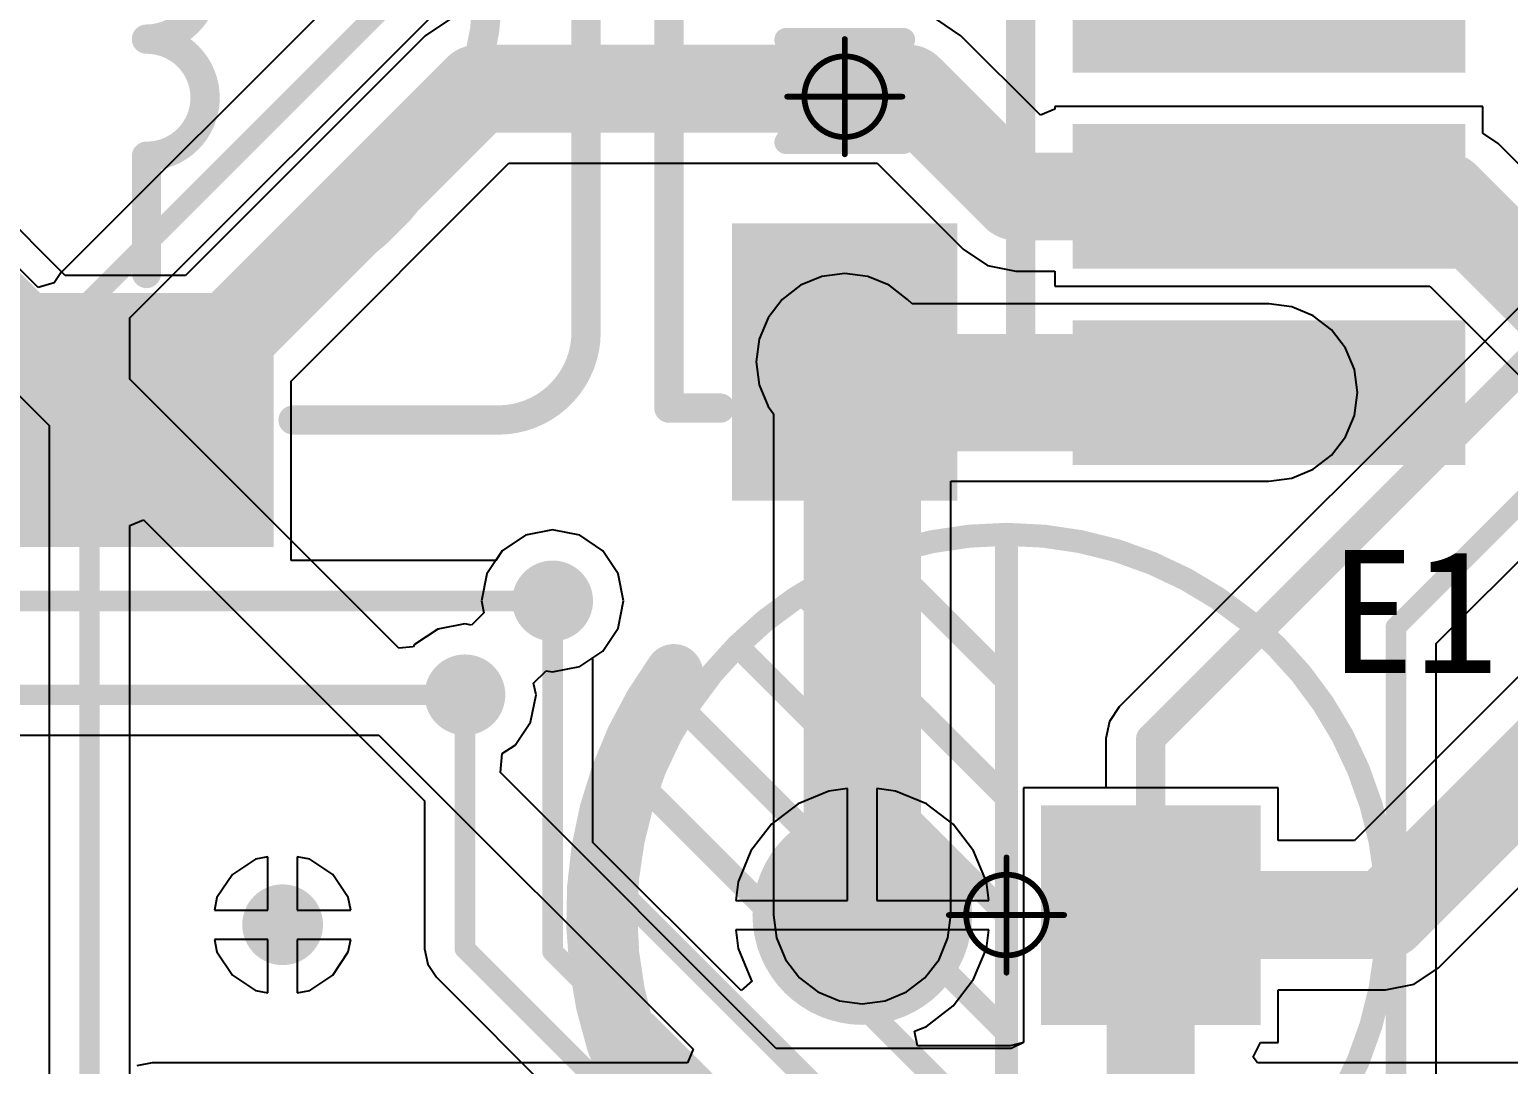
# Model space of a CAD drawing. Header units: millimetres. Extents: x 28 to 238, y 6 to 119.
# Drawn here: x 55.9 to 68.72, y 80.24 to 89.21 of the extents above; entities that cross this region are included whole.
import ezdxf

# ---------------------------------------------------------------- set-up
doc = ezdxf.new("R2010")
doc.units = ezdxf.units.MM
for name, color, linetype in [('BottomLayer', 5, 'Continuous'), ('BottomSolder', 6, 'Continuous'), ('KeepOutLayer', 6, 'Continuous'), ('Mechanical15', 56, 'Continuous'), ('MultiLayer', 9, 'Continuous'), ('PadHoleLayer', 156, 'Continuous'), ('TopLayer', 1, 'Continuous'), ('TopOverlay', 2, 'Continuous'), ('TopPaste', 8, 'Continuous'), ('TopSolder', 216, 'Continuous'), ('ViaHoleLayer', 16, 'Continuous')]:
    doc.layers.add(name, color=color, linetype=linetype)

# ---------------------------------------------------------------- blocks, each defined once
blk = doc.blocks.new('SMA_25')
at = {"layer": 'Mechanical15', "const_width": 0.05}
for points in [[(0, 0.5), (0, -0.5)], [(-0.5, 0), (0.5, 0)]]:
    blk.add_lwpolyline(points, dxfattribs=at)
at = {"layer": 'Mechanical15'}
for points, const_width in [([(-0.012, 0.5, 1), (0.012, 0.5, 1)], 0.025), ([(0.35, 0, 1), (-0.35, 0, 1)], 0.05), ([(-0.512, 0, 1), (-0.487, 0, 1)], 0.025), ([(-0.362, 0, 1), (-0.337, 0, 1)], 0.025), ([(0.337, 0, 1), (0.362, 0, 1)], 0.025), ([(0.487, 0, 1), (0.512, 0, 1)], 0.025), ([(-0.012, -0.5, 1), (0.012, -0.5, 1)], 0.025)]:
    blk.add_lwpolyline(points, format="xyb", close=True, dxfattribs=dict(at, const_width=const_width))
at = {"layer": 'TopLayer'}
for points in [[(-3.4, -0.875), (-1.2, -0.875), (-3.4, 0.875), (-1.2, 0.875)], [(1.2, -0.875), (3.4, -0.875), (1.2, 0.875), (3.4, 0.875)]]:
    blk.add_solid(points, dxfattribs=at)
at = {"layer": 'TopOverlay'}
for points, const_width in [([(-2.7, 1.524), (-2.7, 1.08)], 0.254), ([(-2.7, 1.524), (2.54, 1.524)], 0.254), ([(2.54, 1.524), (2.54, 1.016)], 0.254), ([(1.651, 1.35), (1.651, 1.016)], 0.254), ([(-0.395, 0.508), (-0.395, -0.508)], 0.203), ([(-0.395, 0.508), (0.494, 0)], 0.203), ([(0.494, 0.508), (0.494, -0.508)], 0.203), ([(-0.33, 0.305), (0.305, 0)], 0.254), ([(-0.254, 0.051), (0.023, 0)], 0.254), ([(-0.254, 0.051), (-0.254, -0.305)], 0.254), ([(0.494, 0), (-0.395, -0.508)], 0.203), ([(0.305, 0), (-0.254, -0.305)], 0.254), ([(1.651, -1.016), (1.651, -1.35)], 0.254), ([(2.54, -1.016), (2.54, -1.524)], 0.254), ([(-2.7, -1.105), (-2.7, -1.524)], 0.254), ([(-2.7, -1.524), (2.54, -1.524)], 0.254)]:
    blk.add_lwpolyline(points, dxfattribs=dict(at, const_width=const_width))
for points, const_width in [([(-2.763, 1.524, 1), (-2.636, 1.524, 1)], 0.127), ([(-2.763, 1.524, 1), (-2.636, 1.524, 1)], 0.127), ([(2.477, 1.524, 1), (2.603, 1.524, 1)], 0.127), ([(2.477, 1.524, 1), (2.603, 1.524, 1)], 0.127), ([(3.556, 1.397, 1), (3.302, 1.397, 1)], 0.254), ([(1.587, 1.35, 1), (1.714, 1.35, 1)], 0.127), ([(3.239, 1.397, 1), (3.365, 1.397, 1)], 0.127), ([(3.493, 1.397, 1), (3.619, 1.397, 1)], 0.127), ([(-2.763, 1.08, 1), (-2.636, 1.08, 1)], 0.127), ([(1.587, 1.016, 1), (1.714, 1.016, 1)], 0.127), ([(2.477, 1.016, 1), (2.603, 1.016, 1)], 0.127), ([(-0.446, 0.508, 1), (-0.344, 0.508, 1)], 0.102), ([(-0.446, 0.508, 1), (-0.344, 0.508, 1)], 0.102), ([(0.443, 0.508, 1), (0.545, 0.508, 1)], 0.102), ([(-0.394, 0.305, 1), (-0.267, 0.305, 1)], 0.127), ([(-0.318, 0.051, 1), (-0.191, 0.051, 1)], 0.127), ([(-0.318, 0.051, 1), (-0.191, 0.051, 1)], 0.127), ([(-0.041, 0, 1), (0.086, 0, 1)], 0.127), ([(0.241, 0, 1), (0.368, 0, 1)], 0.127), ([(0.241, 0, 1), (0.368, 0, 1)], 0.127), ([(0.443, 0, 1), (0.545, 0, 1)], 0.102), ([(0.443, 0, 1), (0.545, 0, 1)], 0.102), ([(-0.318, -0.305, 1), (-0.191, -0.305, 1)], 0.127), ([(-0.318, -0.305, 1), (-0.191, -0.305, 1)], 0.127), ([(-0.446, -0.508, 1), (-0.344, -0.508, 1)], 0.102), ([(-0.446, -0.508, 1), (-0.344, -0.508, 1)], 0.102), ([(0.443, -0.508, 1), (0.545, -0.508, 1)], 0.102), ([(1.587, -1.016, 1), (1.714, -1.016, 1)], 0.127), ([(2.477, -1.016, 1), (2.603, -1.016, 1)], 0.127), ([(-2.763, -1.105, 1), (-2.636, -1.105, 1)], 0.127), ([(1.587, -1.35, 1), (1.714, -1.35, 1)], 0.127), ([(-2.763, -1.524, 1), (-2.636, -1.524, 1)], 0.127), ([(-2.763, -1.524, 1), (-2.636, -1.524, 1)], 0.127), ([(2.477, -1.524, 1), (2.603, -1.524, 1)], 0.127), ([(2.477, -1.524, 1), (2.603, -1.524, 1)], 0.127)]:
    blk.add_lwpolyline(points, format="xyb", close=True, dxfattribs=dict(at, const_width=const_width))
at = {"layer": 'TopPaste'}
for points in [[(-3.4, -0.875), (-1.2, -0.875), (-3.4, 0.875), (-1.2, 0.875)], [(1.2, -0.875), (3.4, -0.875), (1.2, 0.875), (3.4, 0.875)]]:
    blk.add_solid(points, dxfattribs=at)
at = {"layer": 'TopSolder'}
for points in [[(-3.502, -0.977), (-1.098, -0.977), (-3.502, 0.977), (-1.098, 0.977)], [(1.098, -0.977), (3.502, -0.977), (1.098, 0.977), (3.502, 0.977)]]:
    blk.add_solid(points, dxfattribs=at)
blk = doc.blocks.new('CAP_2_5_6_3_11_2_26')
at = {"layer": 'BottomLayer', "const_width": 0.85}
blk.add_lwpolyline([(0.825, 0, 1), (1.675, 0, 1)], format="xyb", close=True, dxfattribs=at)
at = {"layer": 'BottomLayer'}
blk.add_solid([(-2.1, -0.85), (-0.4, -0.85), (-2.1, 0.85), (-0.4, 0.85)], dxfattribs=at)
at = {"layer": 'BottomSolder', "const_width": 0.952}
blk.add_lwpolyline([(0.774, 0, 1), (1.726, 0, 1)], format="xyb", close=True, dxfattribs=at)
at = {"layer": 'BottomSolder'}
blk.add_solid([(-2.202, -0.952), (-0.298, -0.952), (-2.202, 0.952), (-0.298, 0.952)], dxfattribs=at)
at = {"layer": 'Mechanical15', "const_width": 0.05}
for points in [[(0, 0.5), (0, -0.5)], [(0.5, 0), (-0.5, 0)]]:
    blk.add_lwpolyline(points, dxfattribs=at)
at = {"layer": 'Mechanical15'}
for points, const_width in [([(-0.012, 0.5, 1), (0.012, 0.5, 1)], 0.025), ([(0.35, 0, 1), (-0.35, 0, 1)], 0.05), ([(-0.512, 0, 1), (-0.487, 0, 1)], 0.025), ([(-0.362, 0, 1), (-0.337, 0, 1)], 0.025), ([(0.337, 0, 1), (0.362, 0, 1)], 0.025), ([(0.487, 0, 1), (0.512, 0, 1)], 0.025), ([(-0.012, -0.5, 1), (0.012, -0.5, 1)], 0.025)]:
    blk.add_lwpolyline(points, format="xyb", close=True, dxfattribs=dict(at, const_width=const_width))
at = {"layer": 'MultiLayer', "const_width": 0.85}
blk.add_lwpolyline([(0.825, 0, 1), (1.675, 0, 1)], format="xyb", close=True, dxfattribs=at)
at = {"layer": 'MultiLayer'}
blk.add_solid([(-2.1, -0.85), (-0.4, -0.85), (-2.1, 0.85), (-0.4, 0.85)], dxfattribs=at)
at = {"layer": 'PadHoleLayer', "const_width": 0.4}
for points in [[(-1.45, 0, 1), (-1.05, 0, 1)], [(1.05, 0, 1), (1.45, 0, 1)]]:
    blk.add_lwpolyline(points, format="xyb", close=True, dxfattribs=at)
at = {"layer": 'TopLayer', "const_width": 0.85}
blk.add_lwpolyline([(0.825, 0, 1), (1.675, 0, 1)], format="xyb", close=True, dxfattribs=at)
at = {"layer": 'TopLayer'}
blk.add_solid([(-2.1, -0.85), (-0.4, -0.85), (-2.1, 0.85), (-0.4, 0.85)], dxfattribs=at)
at = {"layer": 'TopOverlay'}
for points, const_width in [([(3.3, 0, 1), (-3.3, 0, 1)], 0.2), ([(-0.05, 3.277, 1), (0.05, 3.277, 1)], 0.1), ([(0.877, 3.137, 1), (0.977, 3.137, 1)], 0.1), ([(-0.05, 3.048, 1), (0.05, 3.048, 1)], 0.1), ([(0.052, 3.048, 1), (0.152, 3.048, 1)], 0.1), ([(0.052, 3.048, 1), (0.152, 3.048, 1)], 0.1), ([(2.633, 2.258, 1), (2.885, 2.258, 1)], 0.252), ([(-0.05, 2.032, 1), (0.05, 2.032, 1)], 0.1), ([(-0.05, 1.016, 1), (0.05, 1.016, 1)], 0.1), ([(3.074, 0.94, 1), (3.174, 0.94, 1)], 0.1), ([(3.074, 0.94, 1), (3.174, 0.94, 1)], 0.1), ([(3.15, 0.94, 1), (3.25, 0.94, 1)], 0.1), ([(-3.35, 0, 1), (-3.25, 0, 1)], 0.1), ([(-0.05, 0, 1), (0.05, 0, 1)], 0.1), ([(3.25, 0, 1), (3.35, 0, 1)], 0.1), ([(3.252, -0.152, 1), (3.352, -0.152, 1)], 0.1), ([(-0.05, -1.016, 1), (0.05, -1.016, 1)], 0.1), ([(3.049, -1.067, 1), (3.149, -1.067, 1)], 0.1), ([(2.719, -1.753, 1), (2.819, -1.753, 1)], 0.1), ([(2.719, -1.753, 1), (2.819, -1.753, 1)], 0.1), ([(2.82, -1.753, 1), (2.92, -1.753, 1)], 0.1), ([(2.757, -2.097, 1), (3.009, -2.097, 1)], 0.252), ([(-0.05, -2.032, 1), (0.05, -2.032, 1)], 0.1), ([(2.249, -2.299, 1), (2.349, -2.299, 1)], 0.1), ([(1.677, -2.743, 1), (1.777, -2.743, 1)], 0.1), ([(0.966, -3.048, 1), (1.066, -3.048, 1)], 0.1), ([(-0.05, -3.226, 1), (0.05, -3.226, 1)], 0.1)]:
    blk.add_lwpolyline(points, format="xyb", close=True, dxfattribs=dict(at, const_width=const_width))
at = {"layer": 'TopOverlay', "const_width": 0.2}
for points in [[(0, 3.277), (0, -3.226)], [(3.124, 0.94), (0.927, 3.137)], [(0.102, 3.048), (0, 3.048)], [(3.302, -0.152), (0.102, 3.048)], [(3.099, -1.067), (0, 2.032)], [(2.769, -1.753), (0, 1.016)], [(3.2, 0.94), (3.124, 0.94)], [(2.299, -2.299), (0, 0)], [(1.727, -2.743), (0, -1.016)], [(2.87, -1.753), (2.769, -1.753)], [(1.016, -3.048), (0, -2.032)]]:
    blk.add_lwpolyline(points, dxfattribs=at)
at = {"layer": 'TopOverlay', "const_width": 0.504}
blk.add_lwpolyline([(2.759, 2.258, -0.340993), (2.883, -2.097)], format="xyb", dxfattribs=at)
at = {"layer": 'TopSolder', "const_width": 0.952}
blk.add_lwpolyline([(0.774, 0, 1), (1.726, 0, 1)], format="xyb", close=True, dxfattribs=at)
at = {"layer": 'TopSolder'}
blk.add_solid([(-2.202, -0.952), (-0.298, -0.952), (-2.202, 0.952), (-0.298, 0.952)], dxfattribs=at)
blk = doc.blocks.new('TO263_5A_30')
at = {"layer": 'TopLayer'}
for points in [[(0.525, 1.6), (-0.525, 1.6), (0.525, -1.6), (-0.525, -1.6)], [(2.225, 1.6), (1.175, 1.6), (2.225, -1.6), (1.175, -1.6)], [(3.925, 1.6), (2.875, 1.6), (3.925, -1.6), (2.875, -1.6)]]:
    blk.add_solid(points, dxfattribs=at)
at = {"layer": 'TopPaste'}
for points in [[(0.525, 1.6), (-0.525, 1.6), (0.525, -1.6), (-0.525, -1.6)], [(2.225, 1.6), (1.175, 1.6), (2.225, -1.6), (1.175, -1.6)], [(3.925, 1.6), (2.875, 1.6), (3.925, -1.6), (2.875, -1.6)]]:
    blk.add_solid(points, dxfattribs=at)
at = {"layer": 'TopSolder'}
for points in [[(0.627, 1.702), (-0.627, 1.702), (0.627, -1.702), (-0.627, -1.702)], [(2.327, 1.702), (1.073, 1.702), (2.327, -1.702), (1.073, -1.702)], [(4.027, 1.702), (2.773, 1.702), (4.027, -1.702), (2.773, -1.702)]]:
    blk.add_solid(points, dxfattribs=at)
blk = doc.blocks.new('CDRH74_40')
at = {"layer": 'TopLayer'}
for points in [[(-2.81, -1), (-2.81, 1), (-4.81, -1), (-4.81, 1)], [(4.81, -1), (4.81, 1), (2.81, -1), (2.81, 1)]]:
    blk.add_solid(points, dxfattribs=at)
at = {"layer": 'TopOverlay', "const_width": 0.254}
for points in [[(-3.81, 3.048, -0.414214), (-3.048, 3.81)], [(3.048, 3.81, -0.414214), (3.81, 3.048)], [(-2.54, 1.524, -0.56619), (2.54, 1.524)], [(-1.524, 0, -1), (-0.508, 0)], [(-0.508, 0, -1), (0.508, 0)], [(0.508, 0, -1), (1.524, 0)], [(2.54, -1.524, -0.56619), (-2.54, -1.524)], [(-3.048, -3.81, -0.414214), (-3.81, -3.048)], [(3.81, -3.048, -0.414214), (3.048, -3.81)]]:
    blk.add_lwpolyline(points, format="xyb", dxfattribs=at)
for points in [[(3.048, 3.81), (-3.048, 3.81)], [(-3.81, 1.27), (-3.81, 3.048)], [(3.81, 1.27), (3.81, 3.048)], [(-1.524, 0), (-2.54, 0)], [(2.54, 0), (1.524, 0)], [(-3.81, -3.048), (-3.81, -1.27)], [(3.81, -3.048), (3.81, -1.27)], [(3.048, -3.81), (-3.048, -3.81)]]:
    blk.add_lwpolyline(points, dxfattribs=at)
at = {"layer": 'TopOverlay', "const_width": 0.127}
for points in [[(-3.111, 3.81, 1), (-2.985, 3.81, 1)], [(-3.111, 3.81, 1), (-2.985, 3.81, 1)], [(2.985, 3.81, 1), (3.111, 3.81, 1)], [(2.985, 3.81, 1), (3.111, 3.81, 1)], [(-3.873, 3.048, 1), (-3.747, 3.048, 1)], [(-3.873, 3.048, 1), (-3.747, 3.048, 1)], [(3.747, 3.048, 1), (3.873, 3.048, 1)], [(3.747, 3.048, 1), (3.873, 3.048, 1)], [(-2.603, 1.524, 1), (-2.477, 1.524, 1)], [(2.477, 1.524, 1), (2.603, 1.524, 1)], [(-3.873, 1.27, 1), (-3.747, 1.27, 1)], [(3.747, 1.27, 1), (3.873, 1.27, 1)], [(-2.603, 0, 1), (-2.477, 0, 1)], [(-1.587, 0, 1), (-1.46, 0, 1)], [(-1.587, 0, 1), (-1.46, 0, 1)], [(-0.572, 0, 1), (-0.445, 0, 1)], [(-0.572, 0, 1), (-0.445, 0, 1)], [(0.445, 0, 1), (0.572, 0, 1)], [(0.445, 0, 1), (0.572, 0, 1)], [(1.46, 0, 1), (1.587, 0, 1)], [(1.46, 0, 1), (1.587, 0, 1)], [(2.477, 0, 1), (2.603, 0, 1)], [(-3.873, -1.27, 1), (-3.747, -1.27, 1)], [(3.747, -1.27, 1), (3.873, -1.27, 1)], [(-2.603, -1.524, 1), (-2.477, -1.524, 1)], [(2.477, -1.524, 1), (2.603, -1.524, 1)], [(-3.873, -3.048, 1), (-3.747, -3.048, 1)], [(-3.873, -3.048, 1), (-3.747, -3.048, 1)], [(3.747, -3.048, 1), (3.873, -3.048, 1)], [(3.747, -3.048, 1), (3.873, -3.048, 1)], [(-3.111, -3.81, 1), (-2.985, -3.81, 1)], [(-3.111, -3.81, 1), (-2.985, -3.81, 1)], [(2.985, -3.81, 1), (3.111, -3.81, 1)], [(2.985, -3.81, 1), (3.111, -3.81, 1)]]:
    blk.add_lwpolyline(points, format="xyb", close=True, dxfattribs=at)
at = {"layer": 'TopPaste'}
for points in [[(-2.81, -1), (-2.81, 1), (-4.81, -1), (-4.81, 1)], [(4.81, -1), (4.81, 1), (2.81, -1), (2.81, 1)]]:
    blk.add_solid(points, dxfattribs=at)
at = {"layer": 'TopSolder'}
for points in [[(-2.708, -1.102), (-2.708, 1.102), (-4.912, -1.102), (-4.912, 1.102)], [(4.912, -1.102), (4.912, 1.102), (2.708, -1.102), (2.708, 1.102)]]:
    blk.add_solid(points, dxfattribs=at)

msp = doc.modelspace()

# ---------------------------------------------------------------- linework, layer by layer
msp.add_circle((70.558, 67.272), 39.25)
at = {"layer": 'BottomLayer'}
for p, q in [((63.967, 94.898), (56.171, 87.102)), ((76.798, 94.794), (65.341, 83.338)), ((56.768, 86.71), (64.564, 94.506)), ((68.09, 83.887), (77.904, 93.7)), ((55.972, 86.973), (54.548, 88.398)), ((54.133, 87.712), (56.068, 85.777)), ((56.171, 87.102), (56.112, 87.013)), ((56.112, 87.013), (55.972, 86.973)), ((56.768, 86.178), (56.768, 86.71)), ((57.252, 85.694), (56.768, 86.178)), ((56.068, 85.777), (56.068, 67.646)), ((59.098, 83.848), (57.252, 85.694)), ((56.768, 84.912), (56.885, 84.961)), ((56.768, 67.646), (56.768, 84.912)), ((56.885, 84.961), (59.322, 82.524)), ((60.432, 84.873), (60.196, 84.826)), ((60.667, 84.826), (60.432, 84.873)), ((60.196, 84.826), (59.996, 84.692)), ((60.867, 84.692), (60.667, 84.826)), ((59.996, 84.692), (59.863, 84.493)), ((61.001, 84.493), (60.867, 84.692)), ((59.863, 84.493), (59.816, 84.257)), ((61.047, 84.257), (61.001, 84.493)), ((59.816, 84.257), (59.836, 84.155)), ((61.001, 84.021), (61.047, 84.257)), ((59.836, 84.155), (59.728, 84.047)), ((59.436, 84.012), (59.236, 83.878)), ((59.672, 84.059), (59.436, 84.012)), ((59.728, 84.047), (59.672, 84.059)), ((60.867, 83.821), (61.001, 84.021)), ((59.224, 83.86), (59.098, 83.848)), ((59.236, 83.878), (59.224, 83.86)), ((68.09, 78.61), (68.09, 83.887)), ((60.781, 83.764), (60.867, 83.821)), ((60.781, 82.164), (60.781, 83.764)), ((65.341, 83.338), (65.257, 83.212)), ((65.257, 83.212), (65.227, 83.063)), ((65.227, 83.063), (65.227, 82.638)), ((62.827, 82.609), (62.559, 82.498)), ((62.989, 82.63), (62.827, 82.609)), ((62.989, 81.661), (62.989, 82.63)), ((63.404, 82.609), (63.243, 82.63)), ((63.243, 82.63), (63.243, 81.661)), ((63.672, 82.498), (63.404, 82.609)), ((65.227, 82.638), (64.512, 82.638)), ((64.512, 82.638), (64.512, 80.43)), ((59.322, 82.524), (59.322, 81.242)), ((62.559, 82.498), (62.328, 82.321)), ((63.903, 82.321), (63.672, 82.498)), ((62.328, 82.321), (62.151, 82.09)), ((64.08, 82.09), (63.903, 82.321)), ((62.065, 80.88), (60.781, 82.164)), ((57.965, 82.04), (57.857, 82.019)), ((57.965, 81.577), (57.965, 82.04)), ((58.328, 82.019), (58.219, 82.04)), ((58.219, 82.04), (58.219, 81.577)), ((62.151, 82.09), (62.04, 81.822)), ((64.191, 81.822), (64.08, 82.09)), ((57.857, 82.019), (57.657, 81.885)), ((58.528, 81.885), (58.328, 82.019)), ((57.657, 81.885), (57.523, 81.685)), ((58.661, 81.685), (58.528, 81.885)), ((62.04, 81.822), (62.019, 81.661)), ((64.212, 81.661), (64.191, 81.822)), ((57.523, 81.685), (57.502, 81.577)), ((58.683, 81.577), (58.661, 81.685)), ((62.019, 81.661), (62.989, 81.661)), ((63.243, 81.661), (64.212, 81.661)), ((57.502, 81.577), (57.965, 81.577)), ((58.219, 81.577), (58.683, 81.577)), ((63.116, 81.407), (62.019, 81.407)), ((62.019, 81.407), (62.04, 81.245)), ((64.212, 81.407), (63.116, 81.407)), ((64.191, 81.245), (64.212, 81.407)), ((57.965, 81.323), (57.502, 81.323)), ((57.502, 81.323), (57.523, 81.214)), ((57.965, 80.859), (57.965, 81.323)), ((58.683, 81.323), (58.219, 81.323)), ((58.219, 81.323), (58.219, 80.859)), ((58.661, 81.214), (58.683, 81.323)), ((57.523, 81.214), (57.657, 81.014)), ((58.528, 81.014), (58.661, 81.214)), ((59.322, 81.242), (59.349, 81.108)), ((62.04, 81.245), (62.151, 80.977)), ((64.08, 80.977), (64.191, 81.245)), ((57.657, 81.014), (57.857, 80.881)), ((58.328, 80.881), (58.528, 81.014)), ((59.349, 81.108), (59.425, 80.995)), ((57.857, 80.881), (57.965, 80.859)), ((58.219, 80.859), (58.328, 80.881)), ((59.425, 80.995), (62.25, 78.169)), ((62.161, 80.964), (62.065, 80.88)), ((62.151, 80.977), (62.161, 80.964)), ((63.903, 80.746), (64.08, 80.977)), ((63.672, 80.569), (63.903, 80.746)), ((63.568, 80.526), (63.672, 80.569)), ((63.594, 80.399), (63.568, 80.526)), ((64.397, 80.399), (63.594, 80.399)), ((64.512, 80.43), (64.397, 80.399))]:
    msp.add_line(p, q, dxfattribs=at)
for points, const_width in [([(56.418, 86.855), (64.317, 94.754)], 0.178), ([(65.616, 83.063), (77.072, 94.52)], 0.254), ([(67.741, 84.031), (77.759, 94.05)], 0.178), ([(56.418, 67.153), (56.418, 86.855)], 0.178), ([(60.432, 81.218), (60.432, 84.257)], 0.178), ([(67.741, 73.513), (67.741, 84.031)], 0.178), ([(59.672, 81.242), (59.672, 83.443)], 0.178), ([(65.616, 81.534), (65.616, 83.063)], 0.254), ([(65.616, 67.352), (65.616, 81.534)], 0.762), ([(59.672, 81.242), (62.6, 78.314)], 0.178), ([(60.432, 81.218), (63.323, 78.326)], 0.178)]:
    msp.add_lwpolyline(points, dxfattribs=dict(at, const_width=const_width))
for points, const_width in [([(56.374, 86.855, 1), (56.462, 86.855, 1)], 0.0889), ([(56.374, 86.855, 1), (56.462, 86.855, 1)], 0.0889), ([(60.257, 84.257, 1), (60.607, 84.257, 1)], 0.35), ([(60.387, 84.257, 1), (60.476, 84.257, 1)], 0.0889), ([(67.696, 84.031, 1), (67.785, 84.031, 1)], 0.0889), ([(67.696, 84.031, 1), (67.785, 84.031, 1)], 0.0889), ([(59.497, 83.443, 1), (59.847, 83.443, 1)], 0.35), ([(59.627, 83.443, 1), (59.716, 83.443, 1)], 0.0889), ([(65.552, 83.063, 1), (65.679, 83.063, 1)], 0.127), ([(65.552, 83.063, 1), (65.679, 83.063, 1)], 0.127), ([(65.425, 81.534, 1), (65.806, 81.534, 1)], 0.381), ([(57.917, 81.45, 1), (58.267, 81.45, 1)], 0.35), ([(65.552, 81.534, 1), (65.679, 81.534, 1)], 0.127), ([(59.627, 81.242, 1), (59.716, 81.242, 1)], 0.0889), ([(59.627, 81.242, 1), (59.716, 81.242, 1)], 0.0889), ([(60.387, 81.218, 1), (60.476, 81.218, 1)], 0.0889), ([(60.387, 81.218, 1), (60.476, 81.218, 1)], 0.0889)]:
    msp.add_lwpolyline(points, format="xyb", close=True, dxfattribs=dict(at, const_width=const_width))
at = {"layer": 'KeepOutLayer', "const_width": 0.00645}
msp.add_lwpolyline([(34.052, 52.857, -3.804617), (64.049, 28.566)], format="xyb", dxfattribs=at)
msp.add_lwpolyline([(34.052, 52.857, -3.804617), (64.049, 28.566)], format="xyb", dxfattribs=at)
at = {"layer": 'MultiLayer', "const_width": 0.35}
for points in [[(60.257, 84.257, 1), (60.607, 84.257, 1)], [(59.497, 83.443, 1), (59.847, 83.443, 1)], [(57.917, 81.45, 1), (58.267, 81.45, 1)]]:
    msp.add_lwpolyline(points, format="xyb", close=True, dxfattribs=at)
at = {"layer": 'TopLayer'}
for p, q in [((59.537, 89.296), (59.327, 89.156)), ((63.971, 89.156), (63.761, 89.296)), ((59.327, 89.156), (57.25, 87.079)), ((64.659, 88.468), (63.971, 89.156)), ((64.786, 88.521), (64.659, 88.468)), ((68.494, 88.542), (64.786, 88.542)), ((64.786, 88.542), (64.786, 88.521)), ((68.494, 88.311), (68.494, 88.542)), ((56.207, 87.079), (54.923, 88.364)), ((68.628, 88.221), (68.494, 88.311)), ((70.026, 86.824), (68.628, 88.221)), ((58.166, 86.163), (60.053, 88.051)), ((60.053, 88.051), (63.245, 88.051)), ((63.245, 88.051), (63.99, 87.306)), ((63.99, 87.306), (64.2, 87.165)), ((64.2, 87.165), (64.448, 87.116)), ((57.25, 87.079), (56.207, 87.079)), ((62.765, 87.07), (62.58, 86.993)), ((62.964, 87.096), (62.765, 87.07)), ((63.163, 87.07), (62.964, 87.096)), ((63.349, 86.993), (63.163, 87.07)), ((64.448, 87.116), (64.786, 87.116)), ((64.786, 87.116), (64.786, 86.984)), ((62.58, 86.993), (62.421, 86.871)), ((63.508, 86.871), (63.349, 86.993)), ((64.786, 86.984), (68.034, 86.984)), ((68.034, 86.984), (68.921, 86.098)), ((62.421, 86.871), (62.299, 86.712)), ((63.547, 86.832), (63.508, 86.871)), ((66.64, 86.832), (63.547, 86.832)), ((66.839, 86.806), (66.64, 86.832)), ((67.024, 86.729), (66.839, 86.806)), ((62.299, 86.712), (62.222, 86.527)), ((67.183, 86.607), (67.024, 86.729)), ((62.222, 86.527), (62.196, 86.328)), ((67.305, 86.448), (67.183, 86.607)), ((67.382, 86.262), (67.305, 86.448)), ((62.196, 86.328), (62.222, 86.129)), ((67.408, 86.063), (67.382, 86.262)), ((58.166, 84.606), (58.166, 86.163)), ((62.222, 86.129), (62.299, 85.943)), ((67.382, 85.864), (67.408, 86.063)), ((62.299, 85.943), (62.347, 85.88)), ((62.347, 85.88), (62.347, 81.534)), ((67.305, 85.679), (67.382, 85.864)), ((67.183, 85.52), (67.305, 85.679)), ((67.024, 85.398), (67.183, 85.52)), ((66.839, 85.321), (67.024, 85.398)), ((63.884, 81.534), (63.884, 85.295)), ((63.884, 85.295), (66.64, 85.295)), ((66.64, 85.295), (66.839, 85.321)), ((60.432, 84.873), (60.196, 84.826)), ((60.667, 84.826), (60.432, 84.873)), ((60.196, 84.826), (59.996, 84.692)), ((60.867, 84.692), (60.667, 84.826)), ((59.939, 84.606), (58.166, 84.606)), ((59.996, 84.692), (59.939, 84.606)), ((61.001, 84.493), (60.867, 84.692)), ((61.047, 84.257), (61.001, 84.493)), ((61.001, 84.021), (61.047, 84.257)), ((60.867, 83.821), (61.001, 84.021)), ((60.667, 83.688), (60.867, 83.821)), ((68.921, 83.719), (67.383, 82.181)), ((60.267, 83.544), (60.375, 83.652)), ((60.375, 83.652), (60.432, 83.641)), ((60.432, 83.641), (60.667, 83.688)), ((60.241, 83.207), (60.288, 83.443)), ((60.288, 83.443), (60.267, 83.544)), ((60.107, 83.007), (60.241, 83.207)), ((53.884, 83.093), (58.927, 83.093)), ((58.927, 83.093), (61.65, 80.37)), ((59.979, 82.769), (59.995, 82.933)), ((59.995, 82.933), (60.107, 83.007)), ((68.109, 81.076), (70.026, 82.993)), ((62.37, 80.378), (59.979, 82.769)), ((66.72, 82.638), (64.512, 82.638)), ((64.512, 82.638), (64.512, 80.43)), ((66.72, 82.181), (66.72, 82.638)), ((67.383, 82.181), (66.72, 82.181)), ((62.347, 81.534), (62.373, 81.335)), ((63.858, 81.335), (63.884, 81.534)), ((62.373, 81.335), (62.45, 81.149)), ((63.781, 81.149), (63.858, 81.335)), ((62.45, 81.149), (62.572, 80.99)), ((63.659, 80.99), (63.781, 81.149)), ((67.899, 80.935), (68.109, 81.076)), ((62.572, 80.99), (62.731, 80.868)), ((63.5, 80.868), (63.659, 80.99)), ((66.72, 80.43), (66.72, 80.886)), ((66.72, 80.886), (67.651, 80.886)), ((67.651, 80.886), (67.899, 80.935)), ((62.731, 80.868), (62.917, 80.791)), ((62.917, 80.791), (63.116, 80.765)), ((63.116, 80.765), (63.315, 80.791)), ((63.315, 80.791), (63.5, 80.868)), ((61.65, 80.37), (61.602, 80.252)), ((64.406, 80.378), (62.37, 80.378)), ((64.512, 80.43), (64.406, 80.378)), ((66.504, 80.303), (66.568, 80.43)), ((66.568, 80.43), (66.72, 80.43)), ((56.961, 80.252), (56.827, 80.226)), ((61.602, 80.252), (56.961, 80.252)), ((66.541, 80.252), (66.504, 80.303)), ((68.976, 80.252), (66.541, 80.252))]:
    msp.add_line(p, q, dxfattribs=at)
for points, const_width in [([(56.912, 85.825), (59.785, 88.698)], 0.762), ([(59.785, 88.698), (63.513, 88.698)], 0.762), ([(63.513, 88.698), (64.448, 87.763)], 0.762), ([(54.534, 88.203), (56.912, 85.825)], 0.254), ([(64.448, 87.763), (66.64, 87.763)], 0.762), ([(66.64, 87.763), (68.171, 87.763)], 0.762), ([(68.171, 87.763), (69.568, 86.366)], 0.762), ([(62.964, 86.328), (63.116, 86.176)], 1.016), ([(63.116, 81.534), (63.116, 86.176)], 1.016), ([(63.116, 86.176), (63.229, 86.063)], 1.016), ([(63.229, 86.063), (66.64, 86.063)], 1.016), ([(45.487, 85.825), (56.912, 85.825)], 0.762), ([(50.283, 84.257), (60.432, 84.257)], 0.178), ([(67.651, 81.534), (69.568, 83.45)], 0.762), ([(45.645, 83.443), (59.672, 83.443)], 0.178), ([(65.616, 81.534), (66.079, 81.07)], 0.762), ([(65.616, 81.534), (67.651, 81.534)], 0.762)]:
    msp.add_lwpolyline(points, dxfattribs=dict(at, const_width=const_width))
for points, const_width in [([(59.595, 88.698, 1), (59.976, 88.698, 1)], 0.381), ([(59.595, 88.698, 1), (59.976, 88.698, 1)], 0.381), ([(63.322, 88.698, 1), (63.703, 88.698, 1)], 0.381), ([(63.322, 88.698, 1), (63.703, 88.698, 1)], 0.381), ([(64.257, 87.763, 1), (64.638, 87.763, 1)], 0.381), ([(64.257, 87.763, 1), (64.638, 87.763, 1)], 0.381), ([(66.449, 87.763, 1), (66.83, 87.763, 1)], 0.381), ([(66.449, 87.763, 1), (66.83, 87.763, 1)], 0.381), ([(67.98, 87.763, 1), (68.361, 87.763, 1)], 0.381), ([(67.98, 87.763, 1), (68.361, 87.763, 1)], 0.381), ([(62.71, 86.328, 1), (63.218, 86.328, 1)], 0.508), ([(62.862, 86.176, 1), (63.37, 86.176, 1)], 0.508), ([(62.862, 86.176, 1), (63.37, 86.176, 1)], 0.508), ([(62.862, 86.176, 1), (63.37, 86.176, 1)], 0.508), ([(62.975, 86.063, 1), (63.483, 86.063, 1)], 0.508), ([(62.975, 86.063, 1), (63.483, 86.063, 1)], 0.508), ([(66.386, 86.063, 1), (66.894, 86.063, 1)], 0.508), ([(56.721, 85.825, 1), (57.102, 85.825, 1)], 0.381), ([(56.721, 85.825, 1), (57.102, 85.825, 1)], 0.381), ([(56.848, 85.825, 1), (56.975, 85.825, 1)], 0.127), ([(60.257, 84.257, 1), (60.607, 84.257, 1)], 0.35), ([(60.387, 84.257, 1), (60.476, 84.257, 1)], 0.0889), ([(59.497, 83.443, 1), (59.847, 83.443, 1)], 0.35), ([(59.627, 83.443, 1), (59.716, 83.443, 1)], 0.0889), ([(62.862, 81.534, 1), (63.37, 81.534, 1)], 0.508), ([(65.425, 81.534, 1), (65.806, 81.534, 1)], 0.381), ([(65.425, 81.534, 1), (65.806, 81.534, 1)], 0.381), ([(67.461, 81.534, 1), (67.842, 81.534, 1)], 0.381), ([(67.461, 81.534, 1), (67.842, 81.534, 1)], 0.381), ([(57.917, 81.45, 1), (58.267, 81.45, 1)], 0.35), ([(65.889, 81.07, 1), (66.27, 81.07, 1)], 0.381)]:
    msp.add_lwpolyline(points, format="xyb", close=True, dxfattribs=dict(at, const_width=const_width))
at = {"layer": 'ViaHoleLayer', "const_width": 0.2}
for points in [[(60.332, 84.257, 1), (60.532, 84.257, 1)], [(59.572, 83.443, 1), (59.772, 83.443, 1)], [(57.992, 81.45, 1), (58.192, 81.45, 1)]]:
    msp.add_lwpolyline(points, format="xyb", close=True, dxfattribs=at)

# ---------------------------------------------------------------- block references
for name, p, rotation in [('TO263_5A_30', (66.64, 89.463), 270), ('CDRH74_40', (56.912, 89.635), 270), ('SMA_25', (62.964, 88.628), 90), ('CAP_2_5_6_3_11_2_26', (64.366, 81.534), 180)]:
    msp.add_blockref(name, p, dxfattribs=dict(rotation=rotation))

# ---------------------------------------------------------------- texts
at = {"layer": 'TopOverlay'}
msp.add_text('E1', height=1.0668, dxfattribs=at).set_placement((67.176, 83.632))

doc.saveas('drawing.dxf')
